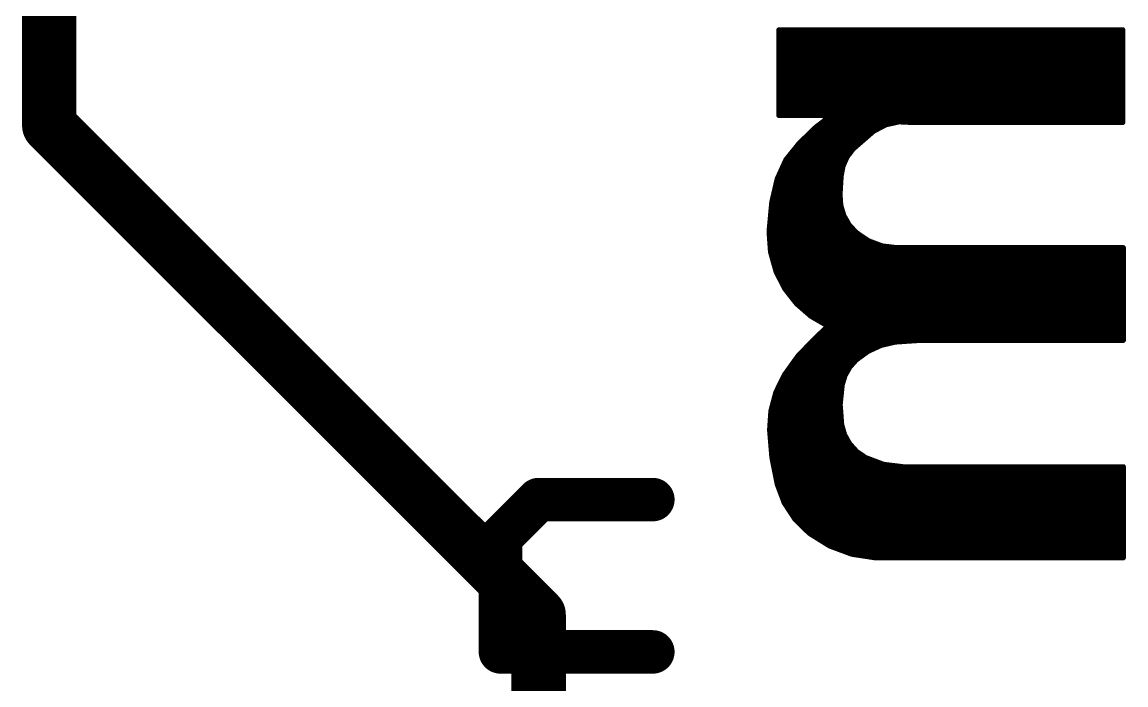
# Model space of a CAD drawing. Extents: x -3.8 to 20.4, y -21.6 to 37.
# Drawn here: x 1.4 to 6.55, y 10.09 to 13.18 of the extents above; entities that cross this region are included whole.
import ezdxf

# ---------------------------------------------------------------- set-up
doc = ezdxf.new("R2010")
doc.units = 0
for name, color, linetype in [('16', 132, 'CONTINUOUS'), ('21', 41, 'CONTINUOUS'), ('22', 40, 'CONTINUOUS')]:
    doc.layers.add(name, color=color, linetype=linetype)

msp = doc.modelspace()

# ---------------------------------------------------------------- linework, layer by layer
at = {"layer": '16', "const_width": 0.254}
for points in [[(1.524, 12.7), (1.524, 20.066)], [(3.81, 10.414), (1.524, 12.7)], [(3.81, 1.27), (3.81, 10.414)]]:
    msp.add_lwpolyline(points, dxfattribs=at)
at = {"layer": '16', "const_width": 0.127}
for points in [[(1.5689, 12.7449, 1), (1.4791, 12.6551)], [(1.4605, 12.7, 1), (1.5875, 12.7)], [(3.8735, 10.414, 1), (3.7465, 10.414)], [(3.7651, 10.3691, 1), (3.8549, 10.4589)]]:
    msp.add_lwpolyline(points, format="xyb", dxfattribs=at)
at = {"layer": '21', "const_width": 0.2032}
for points in [[(3.6316, 10.774), (3.8095, 10.952)], [(3.8095, 10.952), (4.3434, 10.952)], [(3.6316, 10.2402), (3.6316, 10.774)], [(4.3434, 10.2402), (3.6316, 10.2402)]]:
    msp.add_lwpolyline(points, dxfattribs=at)
at = {"layer": '21', "const_width": 0.1016}
for points in [[(3.8095, 11.0028, 1), (3.8095, 10.9012)], [(3.8455, 10.9161, 1), (3.7736, 10.9879)], [(4.3434, 10.9012, 1), (4.3434, 11.0028)], [(3.6824, 10.774, 1), (3.5808, 10.774)], [(3.5957, 10.81, 1), (3.6675, 10.7381)], [(3.6316, 10.291, 1), (3.6316, 10.1894)], [(4.3434, 10.1894, 1), (4.3434, 10.291)], [(3.5808, 10.2402, 1), (3.6824, 10.2402)]]:
    msp.add_lwpolyline(points, format="xyb", dxfattribs=at)
at = {"layer": '22', "const_width": 0.0254}
for points in [[(6.538, 13.147), (4.9327, 13.147)], [(4.9327, 13.147), (4.9327, 12.7483)], [(6.538, 12.7152), (6.538, 13.147)], [(4.9327, 13.1318), (6.538, 13.1318)], [(4.9327, 13.1064), (6.538, 13.1064)], [(4.9327, 13.081), (6.538, 13.081)], [(4.9327, 13.0556), (6.538, 13.0556)], [(4.9327, 13.0302), (6.538, 13.0302)], [(4.9327, 13.0048), (6.538, 13.0048)], [(4.9327, 12.9794), (6.538, 12.9794)], [(4.9327, 12.954), (6.538, 12.954)], [(4.9327, 12.9286), (6.538, 12.9286)], [(4.9327, 12.9032), (6.538, 12.9032)], [(4.9327, 12.8778), (6.538, 12.8778)], [(4.9327, 12.8524), (6.538, 12.8524)], [(4.9327, 12.827), (6.538, 12.827)], [(4.9327, 12.8016), (6.538, 12.8016)], [(4.9327, 12.7762), (6.538, 12.7762)], [(4.9327, 12.7508), (6.538, 12.7508)], [(4.9327, 12.7483), (5.1537, 12.7483)], [(5.1486, 12.7254), (5.1054, 12.6924)], [(5.1537, 12.7483), (5.1486, 12.7254)], [(5.1486, 12.7254), (6.538, 12.7254)], [(5.1054, 12.6924), (5.0267, 12.6162)], [(5.087, 12.6746), (5.3746, 12.6746)], [(5.1154, 12.7), (5.4228, 12.7)], [(5.2781, 12.5908), (5.3746, 12.6746)], [(5.3746, 12.6746), (5.4312, 12.7044)], [(5.4312, 12.7044), (5.4936, 12.7183)], [(5.4936, 12.7183), (5.5575, 12.7152)], [(5.5575, 12.7152), (6.538, 12.7152)], [(5.0346, 12.6238), (5.3161, 12.6238)], [(5.0608, 12.6492), (5.3453, 12.6492)], [(5.0267, 12.6162), (4.9655, 12.54)], [(4.992, 12.573), (5.2647, 12.573)], [(5.0124, 12.5984), (5.2869, 12.5984)], [(5.2498, 12.5532), (5.2781, 12.5908)], [(4.9655, 12.54), (4.9251, 12.4511)], [(4.9574, 12.5222), (5.2362, 12.5222)], [(4.9716, 12.5476), (5.2474, 12.5476)], [(5.2309, 12.5101), (5.2498, 12.5532)], [(4.9343, 12.4714), (5.2236, 12.4714)], [(4.9459, 12.4968), (5.2284, 12.4968)], [(5.2222, 12.4638), (5.2309, 12.5101)], [(4.9251, 12.4511), (4.8997, 12.3419)], [(4.918, 12.4206), (5.2197, 12.4206)], [(4.9239, 12.446), (5.2212, 12.446)], [(5.2172, 12.3774), (5.2222, 12.4638)], [(4.9062, 12.3698), (5.2177, 12.3698)], [(4.9121, 12.3952), (5.2182, 12.3952)], [(5.2205, 12.3276), (5.2172, 12.3774)], [(4.8997, 12.3419), (4.887, 12.2047)], [(4.8976, 12.319), (5.2231, 12.319)], [(4.9003, 12.3444), (5.2194, 12.3444)], [(5.2349, 12.2797), (5.2205, 12.3276)], [(4.8929, 12.2682), (5.2415, 12.2682)], [(4.8952, 12.2936), (5.2307, 12.2936)], [(5.2596, 12.2364), (5.2349, 12.2797)], [(4.8882, 12.2174), (5.277, 12.2174)], [(4.8905, 12.2428), (5.2559, 12.2428)], [(5.2934, 12.1996), (5.2596, 12.2364)], [(4.887, 12.2047), (4.8939, 12.109)], [(4.8879, 12.192), (5.3046, 12.192)], [(4.8898, 12.1666), (5.3421, 12.1666)], [(5.3506, 12.1609), (5.2934, 12.1996)], [(5.4153, 12.1367), (5.3506, 12.1609)], [(4.8916, 12.1412), (5.4033, 12.1412)], [(4.8934, 12.1158), (6.5405, 12.1158)], [(4.8939, 12.109), (4.92, 12.0167)], [(5.4839, 12.1285), (5.4153, 12.1367)], [(6.5405, 12.1285), (5.4839, 12.1285)], [(6.5405, 11.6967), (6.5405, 12.1285)], [(4.8992, 12.0904), (6.5405, 12.0904)], [(4.9064, 12.065), (6.5405, 12.065)], [(4.9135, 12.0396), (6.5405, 12.0396)], [(4.92, 12.0167), (4.9603, 11.9377)], [(4.9213, 12.0142), (6.5405, 12.0142)], [(4.9342, 11.9888), (6.5405, 11.9888)], [(4.9472, 11.9634), (6.5405, 11.9634)], [(4.9602, 11.938), (6.5405, 11.938)], [(4.9603, 11.9377), (5.015, 11.8679)], [(4.98, 11.9126), (6.5405, 11.9126)], [(4.9998, 11.8872), (6.5405, 11.8872)], [(5.015, 11.8679), (5.0819, 11.8097)], [(5.0219, 11.8618), (6.5405, 11.8618)], [(5.0512, 11.8364), (6.5405, 11.8364)], [(5.0804, 11.811), (6.5405, 11.811)], [(5.0819, 11.8097), (5.1587, 11.7653)], [(5.146, 11.7475), (5.0978, 11.7018)], [(5.1236, 11.7856), (6.5405, 11.7856)], [(5.1551, 11.7566), (5.146, 11.7475)], [(5.1578, 11.7606), (5.1551, 11.7566)], [(5.1575, 11.7602), (6.5405, 11.7602)], [(5.1587, 11.7653), (5.1578, 11.7606)], [(5.0978, 11.7018), (5.0219, 11.623)], [(5.1058, 11.7094), (6.5405, 11.7094)], [(5.1326, 11.7348), (6.5405, 11.7348)], [(5.4762, 11.6891), (5.588, 11.6967)], [(5.588, 11.6967), (6.5405, 11.6967)], [(5.0562, 11.6586), (5.3772, 11.6586)], [(5.0807, 11.684), (5.4543, 11.684)], [(5.2934, 11.6053), (5.3483, 11.6454)], [(5.3483, 11.6454), (5.41, 11.6737)], [(5.41, 11.6737), (5.4762, 11.6891)], [(5.0219, 11.623), (4.9581, 11.5341)], [(5.011, 11.6078), (5.2968, 11.6078)], [(5.0317, 11.6332), (5.3316, 11.6332)], [(5.263, 11.5715), (5.2934, 11.6053)], [(4.9745, 11.557), (5.2548, 11.557)], [(4.9928, 11.5824), (5.2728, 11.5824)], [(5.2406, 11.5319), (5.263, 11.5715)], [(4.9581, 11.5341), (4.9188, 11.4536)], [(4.9445, 11.5062), (5.2328, 11.5062)], [(4.9569, 11.5316), (5.2405, 11.5316)], [(5.2178, 11.3958), (5.2273, 11.4884)], [(5.2273, 11.4884), (5.2406, 11.5319)], [(4.9188, 11.4536), (4.8956, 11.367)], [(4.9197, 11.4554), (5.2239, 11.4554)], [(4.9321, 11.4808), (5.2265, 11.4808)], [(4.9057, 11.4046), (5.2187, 11.4046)], [(4.9125, 11.43), (5.2213, 11.43)], [(5.2248, 11.303), (5.2178, 11.3958)], [(4.8956, 11.367), (4.8895, 11.2776)], [(4.8947, 11.3538), (5.221, 11.3538)], [(4.8989, 11.3792), (5.2191, 11.3792)], [(4.8912, 11.303), (5.2248, 11.303)], [(4.893, 11.3284), (5.2229, 11.3284)], [(5.2383, 11.2555), (5.2248, 11.303)], [(4.8895, 11.2776), (4.9002, 11.1496)], [(4.8895, 11.2776), (5.232, 11.2776)], [(4.8916, 11.2522), (5.2402, 11.2522)], [(5.2624, 11.2124), (5.2383, 11.2555)], [(4.8938, 11.2268), (5.2544, 11.2268)], [(4.8959, 11.2014), (5.2725, 11.2014)], [(5.2957, 11.1759), (5.2624, 11.2124)], [(4.898, 11.176), (5.2957, 11.176)], [(4.9001, 11.1506), (5.3328, 11.1506)], [(4.9002, 11.1496), (4.9251, 11.0236)], [(4.905, 11.1252), (5.3969, 11.1252)], [(5.3365, 11.1481), (5.2957, 11.1759)], [(5.4215, 11.1159), (5.3365, 11.1481)], [(4.9101, 11.0998), (6.5405, 11.0998)], [(4.9151, 11.0744), (6.5405, 11.0744)], [(5.5118, 11.1049), (5.4215, 11.1159)], [(6.5405, 11.1049), (5.5118, 11.1049)], [(6.5405, 10.6807), (6.5405, 11.1049)], [(4.9201, 11.049), (6.5405, 11.049)], [(4.9251, 11.0236), (4.9578, 10.937)], [(4.9251, 11.0236), (6.5405, 11.0236)], [(4.9347, 10.9982), (6.5405, 10.9982)], [(4.9442, 10.9728), (6.5405, 10.9728)], [(4.9538, 10.9474), (6.5405, 10.9474)], [(4.9578, 10.937), (5.0085, 10.8595)], [(4.9676, 10.922), (6.5405, 10.922)], [(4.9842, 10.8966), (6.5405, 10.8966)], [(5.0008, 10.8712), (6.5405, 10.8712)], [(5.0085, 10.8595), (5.0749, 10.795)], [(5.0226, 10.8458), (6.5405, 10.8458)], [(5.0488, 10.8204), (6.5405, 10.8204)], [(5.0749, 10.795), (5.1688, 10.7362)], [(5.0749, 10.795), (6.5405, 10.795)], [(5.1155, 10.7696), (6.5405, 10.7696)], [(5.156, 10.7442), (6.5405, 10.7442)], [(5.1688, 10.7362), (5.2727, 10.6975)], [(5.2155, 10.7188), (6.5405, 10.7188)], [(5.2727, 10.6975), (5.3823, 10.6807)], [(5.2996, 10.6934), (6.5405, 10.6934)], [(5.3823, 10.6807), (6.5405, 10.6807)]]:
    msp.add_lwpolyline(points, dxfattribs=at)
at = {"layer": '22', "const_width": 0.0127}
for points in [[(4.9327, 13.1533, 1), (4.9327, 13.1407)], [(4.9391, 13.147, 1), (4.9264, 13.147)], [(6.5444, 13.147, 1), (6.5316, 13.147)], [(6.538, 13.1407, 1), (6.538, 13.1533)], [(4.9327, 13.1381, 1), (4.9327, 13.1255)], [(4.9327, 13.1128, 1), (4.9327, 13.1001)], [(6.538, 13.1255, 1), (6.538, 13.1381)], [(6.538, 13.1001, 1), (6.538, 13.1128)], [(4.9327, 13.0874, 1), (4.9327, 13.0747)], [(4.9327, 13.0619, 1), (4.9327, 13.0493)], [(6.538, 13.0747, 1), (6.538, 13.0874)], [(6.538, 13.0493, 1), (6.538, 13.0619)], [(4.9327, 13.0366, 1), (4.9327, 13.0239)], [(4.9327, 13.0112, 1), (4.9327, 12.9985)], [(6.538, 13.0239, 1), (6.538, 13.0366)], [(6.538, 12.9985, 1), (6.538, 13.0112)], [(4.9327, 12.9857, 1), (4.9327, 12.9731)], [(4.9327, 12.9604, 1), (4.9327, 12.9477)], [(6.538, 12.9731, 1), (6.538, 12.9857)], [(6.538, 12.9477, 1), (6.538, 12.9604)], [(4.9327, 12.935, 1), (4.9327, 12.9223)], [(4.9327, 12.9095, 1), (4.9327, 12.8969)], [(6.538, 12.9223, 1), (6.538, 12.935)], [(6.538, 12.8969, 1), (6.538, 12.9095)], [(4.9327, 12.8841, 1), (4.9327, 12.8715)], [(4.9327, 12.8588, 1), (4.9327, 12.8461)], [(4.9327, 12.8333, 1), (4.9327, 12.8207)], [(6.538, 12.8715, 1), (6.538, 12.8841)], [(6.538, 12.8461, 1), (6.538, 12.8588)], [(6.538, 12.8207, 1), (6.538, 12.8333)], [(4.9327, 12.8079, 1), (4.9327, 12.7953)], [(4.9327, 12.7826, 1), (4.9327, 12.7699)], [(6.538, 12.7953, 1), (6.538, 12.8079)], [(6.538, 12.7699, 1), (6.538, 12.7826)], [(4.9327, 12.7571, 1), (4.9327, 12.7445)], [(4.9327, 12.7546, 1), (4.9327, 12.742)], [(4.9264, 12.7483, 1), (4.9391, 12.7483)], [(5.1486, 12.7317, 1), (5.1486, 12.7191)], [(5.1525, 12.7204, 1), (5.1447, 12.7304)], [(5.1599, 12.7469, 1), (5.1475, 12.7497)], [(5.1537, 12.742, 1), (5.1537, 12.7546)], [(6.538, 12.7445, 1), (6.538, 12.7571)], [(6.538, 12.7191, 1), (6.538, 12.7317)], [(5.087, 12.6809, 1), (5.087, 12.6683)], [(5.1015, 12.6974, 1), (5.1093, 12.6874)], [(5.1098, 12.6878, 1), (5.101, 12.697)], [(5.1154, 12.7064, 1), (5.1154, 12.6937)], [(5.1424, 12.7268, 1), (5.1548, 12.724)], [(5.3716, 12.6802, 1), (5.3776, 12.669)], [(5.3788, 12.6698, 1), (5.3704, 12.6794)], [(5.3746, 12.6683, 1), (5.3746, 12.6809)], [(5.4228, 12.6937, 1), (5.4228, 12.7064)], [(5.4298, 12.7106, 1), (5.4326, 12.6982)], [(5.4341, 12.6988, 1), (5.4282, 12.71)], [(5.4939, 12.7246, 1), (5.4933, 12.7119)], [(5.495, 12.7121, 1), (5.4922, 12.7245)], [(5.5575, 12.7216, 1), (5.5575, 12.7089)], [(5.5572, 12.7089, 1), (5.5578, 12.7215)], [(6.5316, 12.7152, 1), (6.5444, 12.7152)], [(6.538, 12.7089, 1), (6.538, 12.7216)], [(5.0346, 12.6302, 1), (5.0346, 12.6175)], [(5.0608, 12.6555, 1), (5.0608, 12.6429)], [(5.3161, 12.6175, 1), (5.3161, 12.6302)], [(5.3453, 12.6429, 1), (5.3453, 12.6555)], [(4.992, 12.5793, 1), (4.992, 12.5667)], [(5.0124, 12.6047, 1), (5.0124, 12.5921)], [(5.0223, 12.6208, 1), (5.0311, 12.6116)], [(5.0317, 12.6122, 1), (5.0217, 12.6202)], [(5.2647, 12.5667, 1), (5.2647, 12.5793)], [(5.2739, 12.5956, 1), (5.2823, 12.586)], [(5.2832, 12.587, 1), (5.273, 12.5946)], [(5.2869, 12.5921, 1), (5.2869, 12.6047)], [(4.9574, 12.5285, 1), (4.9574, 12.5159)], [(4.9606, 12.544, 1), (4.9705, 12.5361)], [(4.9713, 12.5374, 1), (4.9598, 12.5427)], [(4.9716, 12.554, 1), (4.9716, 12.5413)], [(5.2362, 12.5159, 1), (5.2362, 12.5285)], [(5.2447, 12.557, 1), (5.2549, 12.5493)], [(5.2556, 12.5506, 1), (5.244, 12.5557)], [(5.2474, 12.5413, 1), (5.2474, 12.554)], [(4.9343, 12.4778, 1), (4.9343, 12.4651)], [(4.9459, 12.5031, 1), (4.9459, 12.4905)], [(5.2236, 12.4651, 1), (5.2236, 12.4778)], [(5.225, 12.5126, 1), (5.2367, 12.5075)], [(5.2371, 12.5089, 1), (5.2246, 12.5112)], [(5.2284, 12.4905, 1), (5.2284, 12.5031)], [(4.918, 12.4269, 1), (4.918, 12.4143)], [(4.9239, 12.4523, 1), (4.9239, 12.4397)], [(4.9193, 12.4537, 1), (4.9309, 12.4485)], [(4.9313, 12.4497, 1), (4.9189, 12.4525)], [(5.216, 12.465, 1), (5.2284, 12.4626)], [(5.2285, 12.4634, 1), (5.2159, 12.4642)], [(5.2197, 12.4143, 1), (5.2197, 12.4269)], [(5.2212, 12.4397, 1), (5.2212, 12.4523)], [(4.9062, 12.3762, 1), (4.9062, 12.3635)], [(4.9121, 12.4016, 1), (4.9121, 12.3889)], [(5.2235, 12.3778, 1), (5.2109, 12.377)], [(5.2109, 12.3778, 1), (5.2235, 12.377)], [(5.2177, 12.3635, 1), (5.2177, 12.3762)], [(5.2182, 12.3889, 1), (5.2182, 12.4016)], [(4.8976, 12.3254, 1), (4.8976, 12.3127)], [(4.906, 12.3413, 1), (4.8934, 12.3425)], [(4.8935, 12.3433, 1), (4.9059, 12.3405)], [(4.9003, 12.3507, 1), (4.9003, 12.3381)], [(5.2266, 12.3294, 1), (5.2144, 12.3257)], [(5.2142, 12.3272, 1), (5.2268, 12.328)], [(5.2194, 12.3381, 1), (5.2194, 12.3507)], [(5.2231, 12.3127, 1), (5.2231, 12.3254)], [(4.8929, 12.2745, 1), (4.8929, 12.2619)], [(4.8952, 12.3, 1), (4.8952, 12.2873)], [(5.2404, 12.2829, 1), (5.2294, 12.2766)], [(5.2288, 12.2779, 1), (5.241, 12.2816)], [(5.2307, 12.2873, 1), (5.2307, 12.3)], [(5.2415, 12.2619, 1), (5.2415, 12.2745)], [(4.8882, 12.2238, 1), (4.8882, 12.2111)], [(4.8905, 12.2492, 1), (4.8905, 12.2365)], [(5.2643, 12.2407, 1), (5.2549, 12.2321)], [(5.2541, 12.2332, 1), (5.2651, 12.2395)], [(5.2559, 12.2365, 1), (5.2559, 12.2492)], [(5.277, 12.2111, 1), (5.277, 12.2238)], [(4.8933, 12.2052, 1), (4.8807, 12.2042)], [(4.8807, 12.2053, 1), (4.8933, 12.2041)], [(4.8879, 12.1983, 1), (4.8879, 12.1857)], [(4.8898, 12.173, 1), (4.8898, 12.1603)], [(5.297, 12.2049, 1), (5.2898, 12.1943)], [(5.2887, 12.1953, 1), (5.2981, 12.2039)], [(5.3046, 12.1857, 1), (5.3046, 12.1983)], [(5.3421, 12.1603, 1), (5.3421, 12.173)], [(5.3528, 12.1668, 1), (5.3484, 12.1549)], [(5.347, 12.1556, 1), (5.3542, 12.1661)], [(4.8916, 12.1476, 1), (4.8916, 12.1349)], [(4.8934, 12.1221, 1), (4.8934, 12.1095)], [(4.9001, 12.1107, 1), (4.8878, 12.1073)], [(5.4033, 12.1349, 1), (5.4033, 12.1476)], [(5.4161, 12.143, 1), (5.4146, 12.1304)], [(5.4131, 12.1308, 1), (5.4175, 12.1427)], [(5.4839, 12.1349, 1), (5.4839, 12.1222)], [(5.4831, 12.1222, 1), (5.4847, 12.1348)], [(6.5469, 12.1285, 1), (6.5342, 12.1285)], [(6.5405, 12.1222, 1), (6.5405, 12.1349)], [(6.5405, 12.1095, 1), (6.5405, 12.1221)], [(4.8876, 12.1086, 1), (4.9003, 12.1095)], [(4.8992, 12.0968, 1), (4.8992, 12.0841)], [(4.9064, 12.0714, 1), (4.9064, 12.0587)], [(6.5405, 12.0841, 1), (6.5405, 12.0968)], [(6.5405, 12.0587, 1), (6.5405, 12.0714)], [(4.9135, 12.0459, 1), (4.9135, 12.0333)], [(4.9257, 12.0196, 1), (4.9143, 12.0138)], [(4.9139, 12.015, 1), (4.9261, 12.0184)], [(4.9213, 12.0206, 1), (4.9213, 12.0079)], [(6.5405, 12.0333, 1), (6.5405, 12.0459)], [(6.5405, 12.0079, 1), (6.5405, 12.0206)], [(4.9342, 11.9952, 1), (4.9342, 11.9825)], [(4.9472, 11.9697, 1), (4.9472, 11.9571)], [(6.5405, 11.9825, 1), (6.5405, 11.9952)], [(6.5405, 11.9571, 1), (6.5405, 11.9697)], [(4.9602, 11.9444, 1), (4.9602, 11.9317)], [(4.9653, 11.9416, 1), (4.9553, 11.9338)], [(4.9547, 11.9348, 1), (4.966, 11.9406)], [(4.98, 11.919, 1), (4.98, 11.9063)], [(6.5405, 11.9317, 1), (6.5405, 11.9444)], [(6.5405, 11.9063, 1), (6.5405, 11.919)], [(4.9998, 11.8935, 1), (4.9998, 11.8809)], [(5.0191, 11.8726, 1), (5.0108, 11.8631)], [(5.01, 11.8639, 1), (5.02, 11.8718)], [(5.0219, 11.8681, 1), (5.0219, 11.8555)], [(6.5405, 11.8809, 1), (6.5405, 11.8935)], [(6.5405, 11.8555, 1), (6.5405, 11.8681)], [(5.0512, 11.8428, 1), (5.0512, 11.8301)], [(5.0804, 11.8173, 1), (5.0804, 11.8047)], [(5.0851, 11.8152, 1), (5.0787, 11.8042)], [(5.0777, 11.8049, 1), (5.0861, 11.8145)], [(6.5405, 11.8301, 1), (6.5405, 11.8428)], [(6.5405, 11.8047, 1), (6.5405, 11.8173)], [(5.1236, 11.7919, 1), (5.1236, 11.7793)], [(5.1415, 11.752, 1), (5.1505, 11.743)], [(5.1504, 11.7429, 1), (5.1416, 11.7521)], [(5.1498, 11.7601, 1), (5.1604, 11.7531)], [(5.1596, 11.7521, 1), (5.1506, 11.7611)], [(5.1575, 11.7666, 1), (5.1575, 11.7539)], [(5.1515, 11.7618, 1), (5.164, 11.7594)], [(5.1649, 11.7641, 1), (5.1525, 11.7665)], [(5.163, 11.757, 1), (5.1525, 11.7641)], [(5.1555, 11.7598, 1), (5.1619, 11.7708)], [(6.5405, 11.7793, 1), (6.5405, 11.7919)], [(6.5405, 11.7539, 1), (6.5405, 11.7666)], [(5.0934, 11.7064, 1), (5.1022, 11.6972)], [(5.1024, 11.6974, 1), (5.0932, 11.7062)], [(5.1058, 11.7157, 1), (5.1058, 11.7031)], [(5.1326, 11.7411, 1), (5.1326, 11.7285)], [(5.588, 11.703, 1), (5.588, 11.6904)], [(5.5884, 11.6904, 1), (5.5876, 11.703)], [(6.5405, 11.7285, 1), (6.5405, 11.7411)], [(6.5405, 11.7031, 1), (6.5405, 11.7157)], [(6.5405, 11.6904, 1), (6.5405, 11.703)], [(5.0562, 11.6649, 1), (5.0562, 11.6523)], [(5.0807, 11.6904, 1), (5.0807, 11.6777)], [(5.3456, 11.6511, 1), (5.3509, 11.6396)], [(5.352, 11.6402, 1), (5.3445, 11.6505)], [(5.3772, 11.6523, 1), (5.3772, 11.6649)], [(5.4086, 11.6799, 1), (5.4115, 11.6675)], [(5.4127, 11.6679, 1), (5.4074, 11.6794)], [(5.4543, 11.6777, 1), (5.4543, 11.6904)], [(5.4758, 11.6954, 1), (5.4766, 11.6828)], [(5.4776, 11.6829, 1), (5.4748, 11.6953)], [(6.5342, 11.6967, 1), (6.5469, 11.6967)], [(5.011, 11.6142, 1), (5.011, 11.6015)], [(5.0173, 11.6274, 1), (5.0265, 11.6186)], [(5.0271, 11.6193, 1), (5.0167, 11.6267)], [(5.0317, 11.6395, 1), (5.0317, 11.6269)], [(5.2897, 11.6104, 1), (5.2971, 11.6002)], [(5.2981, 11.6011, 1), (5.2887, 11.6095)], [(5.2968, 11.6015, 1), (5.2968, 11.6142)], [(5.3316, 11.6269, 1), (5.3316, 11.6395)], [(4.9745, 11.5633, 1), (4.9745, 11.5507)], [(4.9928, 11.5887, 1), (4.9928, 11.5761)], [(5.2548, 11.5507, 1), (5.2548, 11.5633)], [(5.2583, 11.5757, 1), (5.2677, 11.5672)], [(5.2685, 11.5683, 1), (5.2575, 11.5746)], [(5.2728, 11.5761, 1), (5.2728, 11.5887)], [(4.9445, 11.5125, 1), (4.9445, 11.4999)], [(4.9569, 11.538, 1), (4.9569, 11.5253)], [(4.9529, 11.5378, 1), (4.9633, 11.5304)], [(4.9638, 11.5313, 1), (4.9524, 11.5369)], [(5.2336, 11.4878, 1), (5.221, 11.489)], [(5.2328, 11.4999, 1), (5.2328, 11.5125)], [(5.2351, 11.535, 1), (5.2462, 11.5288)], [(5.2467, 11.53, 1), (5.2346, 11.5337)], [(5.2405, 11.5253, 1), (5.2405, 11.538)], [(4.9131, 11.4564, 1), (4.9245, 11.4508)], [(4.9249, 11.4519, 1), (4.9127, 11.4552)], [(4.9197, 11.4618, 1), (4.9197, 11.4491)], [(4.9321, 11.4871, 1), (4.9321, 11.4745)], [(5.2212, 11.4903, 1), (5.2334, 11.4865)], [(5.2239, 11.4491, 1), (5.2239, 11.4618)], [(5.2265, 11.4745, 1), (5.2265, 11.4871)], [(4.9057, 11.4109, 1), (4.9057, 11.3983)], [(4.9125, 11.4363, 1), (4.9125, 11.4237)], [(5.2242, 11.3963, 1), (5.2115, 11.3953)], [(5.2115, 11.3965, 1), (5.2242, 11.3952)], [(5.2187, 11.3983, 1), (5.2187, 11.4109)], [(5.2213, 11.4237, 1), (5.2213, 11.4363)], [(4.8947, 11.3601, 1), (4.8947, 11.3475)], [(4.902, 11.3666, 1), (4.8893, 11.3674)], [(4.8895, 11.3686, 1), (4.9018, 11.3654)], [(4.8989, 11.3856, 1), (4.8989, 11.3729)], [(5.2191, 11.3729, 1), (5.2191, 11.3856)], [(5.221, 11.3475, 1), (5.221, 11.3601)], [(4.8912, 11.3094, 1), (4.8912, 11.2967)], [(4.893, 11.3347, 1), (4.893, 11.3221)], [(5.2309, 11.3047, 1), (5.2187, 11.3013)], [(5.2185, 11.3025, 1), (5.2311, 11.3035)], [(5.2229, 11.3221, 1), (5.2229, 11.3347)], [(5.2248, 11.2967, 1), (5.2248, 11.3094)], [(4.8895, 11.284, 1), (4.8895, 11.2713)], [(4.8958, 11.2781, 1), (4.8832, 11.2771)], [(4.8832, 11.278, 1), (4.8958, 11.2772)], [(4.8916, 11.2585, 1), (4.8916, 11.2459)], [(5.232, 11.2713, 1), (5.232, 11.284)], [(5.2439, 11.2586, 1), (5.2328, 11.2524)], [(5.2322, 11.2538, 1), (5.2445, 11.2573)], [(5.2402, 11.2459, 1), (5.2402, 11.2585)], [(4.8938, 11.2332, 1), (4.8938, 11.2205)], [(4.8959, 11.2078, 1), (4.8959, 11.1951)], [(5.2544, 11.2205, 1), (5.2544, 11.2332)], [(5.2671, 11.2167, 1), (5.2577, 11.2081)], [(5.2569, 11.2093, 1), (5.268, 11.2155)], [(5.2725, 11.1951, 1), (5.2725, 11.2078)], [(4.898, 11.1823, 1), (4.898, 11.1697)], [(4.9001, 11.157, 1), (4.9001, 11.1443)], [(4.9064, 11.1508, 1), (4.894, 11.1484)], [(4.8939, 11.1491, 1), (4.9065, 11.1501)], [(4.905, 11.1316, 1), (4.905, 11.1189)], [(5.2993, 11.1812, 1), (5.2921, 11.1707)], [(5.291, 11.1717, 1), (5.3004, 11.1802)], [(5.2957, 11.1697, 1), (5.2957, 11.1823)], [(5.3388, 11.154, 1), (5.3342, 11.1422)], [(5.3328, 11.1443, 1), (5.3328, 11.157)], [(5.3329, 11.1429, 1), (5.3401, 11.1533)], [(5.3969, 11.1189, 1), (5.3969, 11.1316)], [(4.9101, 11.1061, 1), (4.9101, 11.0935)], [(4.9151, 11.0808, 1), (4.9151, 11.0681)], [(5.4223, 11.1222, 1), (5.4208, 11.1095)], [(5.4193, 11.1099, 1), (5.4238, 11.1218)], [(5.5118, 11.1113, 1), (5.5118, 11.0986)], [(5.511, 11.0986, 1), (5.5126, 11.1112)], [(6.5469, 11.1049, 1), (6.5342, 11.1049)], [(6.5405, 11.0986, 1), (6.5405, 11.1113)], [(6.5405, 11.0935, 1), (6.5405, 11.1061)], [(6.5405, 11.0681, 1), (6.5405, 11.0808)], [(4.9201, 11.0554, 1), (4.9201, 11.0427)], [(4.9251, 11.0299, 1), (4.9251, 11.0173)], [(4.931, 11.0258, 1), (4.9192, 11.0214)], [(6.5405, 11.0427, 1), (6.5405, 11.0554)], [(6.5405, 11.0173, 1), (6.5405, 11.0299)], [(4.9189, 11.0224, 1), (4.9313, 11.0248)], [(4.9347, 11.0046, 1), (4.9347, 10.9919)], [(4.9442, 10.9792, 1), (4.9442, 10.9665)], [(6.5405, 10.9919, 1), (6.5405, 11.0046)], [(6.5405, 10.9665, 1), (6.5405, 10.9792)], [(4.9538, 10.9537, 1), (4.9538, 10.9411)], [(4.9631, 10.9404, 1), (4.9524, 10.9335)], [(4.9518, 10.9347, 1), (4.9637, 10.9392)], [(4.9676, 10.9284, 1), (4.9676, 10.9157)], [(6.5405, 10.9411, 1), (6.5405, 10.9537)], [(6.5405, 10.9157, 1), (6.5405, 10.9284)], [(4.9842, 10.903, 1), (4.9842, 10.8903)], [(5.0008, 10.8775, 1), (5.0008, 10.8649)], [(6.5405, 10.8903, 1), (6.5405, 10.903)], [(6.5405, 10.8649, 1), (6.5405, 10.8775)], [(5.0129, 10.8641, 1), (5.0041, 10.855)], [(5.0032, 10.856, 1), (5.0138, 10.863)], [(5.0226, 10.8521, 1), (5.0226, 10.8395)], [(5.0488, 10.8268, 1), (5.0488, 10.8141)], [(6.5405, 10.8395, 1), (6.5405, 10.8521)], [(6.5405, 10.8141, 1), (6.5405, 10.8268)], [(5.0783, 10.8004, 1), (5.0715, 10.7896)], [(5.0749, 10.8013, 1), (5.0749, 10.7887)], [(5.0705, 10.7904, 1), (5.0793, 10.7996)], [(5.1155, 10.7759, 1), (5.1155, 10.7633)], [(6.5405, 10.7887, 1), (6.5405, 10.8013)], [(6.5405, 10.7633, 1), (6.5405, 10.7759)], [(5.156, 10.7506, 1), (5.156, 10.7379)], [(5.1711, 10.7421, 1), (5.1666, 10.7302)], [(5.1655, 10.7308, 1), (5.1722, 10.7415)], [(5.2155, 10.7251, 1), (5.2155, 10.7125)], [(6.5405, 10.7379, 1), (6.5405, 10.7506)], [(6.5405, 10.7125, 1), (6.5405, 10.7251)], [(5.2737, 10.7038, 1), (5.2718, 10.6913)], [(5.2705, 10.6916, 1), (5.275, 10.7035)], [(5.2996, 10.6997, 1), (5.2996, 10.6871)], [(5.3823, 10.687, 1), (5.3823, 10.6744)], [(5.3813, 10.6744, 1), (5.3833, 10.687)], [(6.5342, 10.6807, 1), (6.5469, 10.6807)], [(6.5405, 10.6871, 1), (6.5405, 10.6997)], [(6.5405, 10.6744, 1), (6.5405, 10.687)]]:
    msp.add_lwpolyline(points, format="xyb", dxfattribs=at)

doc.saveas('drawing.dxf')
